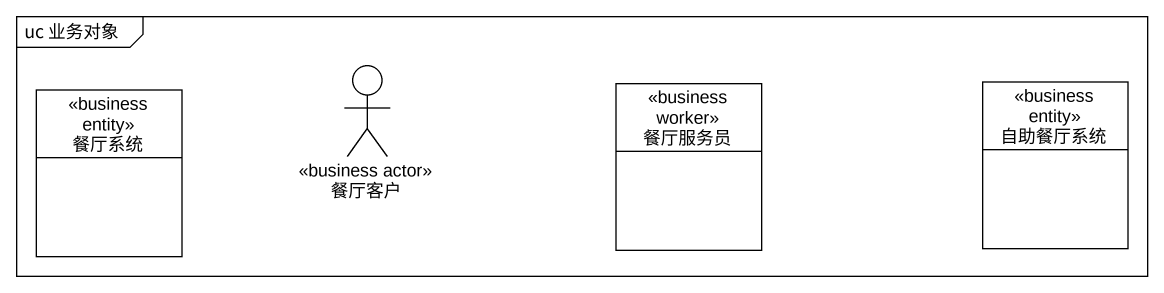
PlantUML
@startuml
mainframe uc 业务对象
allowmixing
hide circle
hide empty members
actor 餐厅客户 <<business actor>>
class 餐厅系统 <<business entity>>
class 餐厅服务员 <<business worker>>
class 自助餐厅系统 <<business entity>>
@enduml
